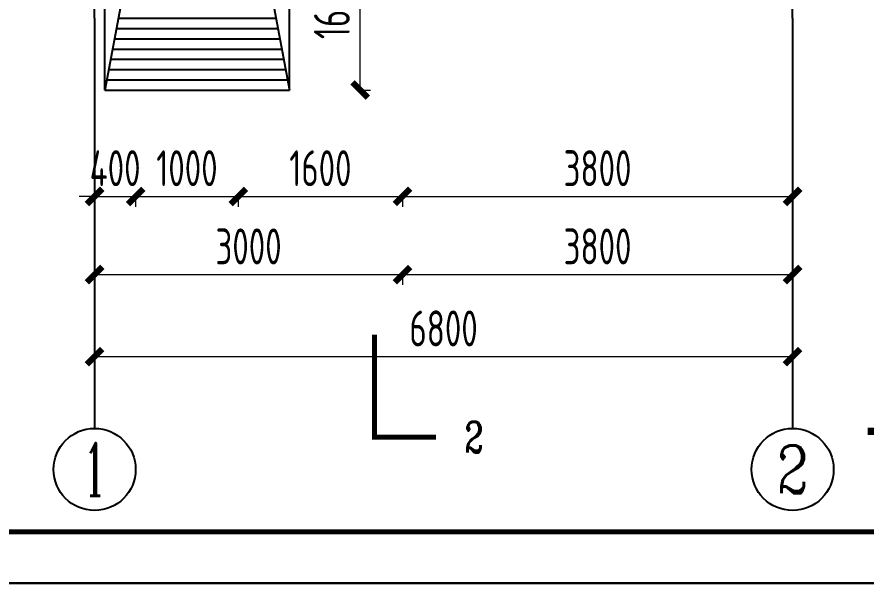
# Model space of a CAD drawing. Header units: millimetres. Extents: x 1742399 to 4898386, y 2481636 to 5226310.
# Drawn here: x 2088733 to 2097004, y 2656332 to 2661853 of the extents above; entities that cross this region are included whole.
import ezdxf
from ezdxf.enums import TextEntityAlignment as Align

# ---------------------------------------------------------------- set-up
doc = ezdxf.new("R2010")
doc.units = ezdxf.units.MM
doc.header["$LTSCALE"] = 1000
doc.linetypes.add('DOTE', pattern=[2.42, 2, -0.2, 0.02, -0.2])
for name, color, linetype in [('AXIS', 3, 'Continuous'), ('AXIS_TEXT', 7, 'Continuous'), ('DIM_SYMB', 3, 'Continuous'), ('DOTE', 1, 'DOTE'), ('PUB_DIM', 3, 'Continuous'), ('PUB_TITLE', 4, 'Continuous'), ('STAIR', 2, 'Continuous')]:
    doc.layers.add(name, color=color, linetype=linetype)
doc.styles.add('_TCH_AXIS', font='COMPLEX', dxfattribs={"bigfont": 'GBCBIG'})
doc.styles.add('_TCH_LABEL', font='COMPLEX', dxfattribs={"bigfont": 'GBCBIG'})
doc.styles.add('COMPLEX', font='COMPLEX')
doc.styles.add('TSSD_REIN_T3', font='tssdeng.shx', dxfattribs={"width": 0.7, "bigfont": 'hztxt.shx'})
doc.dimstyles.new('_TCH_ARCH&&100', dxfattribs={"dimtxt": 350, "dimasz": 150, "dimexe": 100, "dimexo": 200, "dimgap": 100, "dimtad": 1, "dimdec": 0, "dimzin": 0, "dimdsep": 46, "dimtxsty": 'TSSD_REIN_T3', "dimblk": 'ARCHTICK', "dimcen": 0.09, "dimclrt": 7, "dimazin": 2, "dimtfac": 1, "dimtdec": 0, "dimtix": 1, "dimtmove": 2, "dimatfit": 3, "dimfxl": 1, "dimfxlon": 1, "dimtolj": 1, "dimtzin": 0, "dimlwd": 18, "dimlwe": 18, "dimarcsym": 0})

# ---------------------------------------------------------------- blocks, each defined once
blk = doc.blocks.new('HAYJZ A3')
blk.add_lwpolyline([(4974.6, -403416.8), (46974.6, -403416.8), (46974.6, -433116.8), (4974.6, -433116.8), (4974.6, -403416.8)])
at = {"const_width": 50}
blk.add_lwpolyline([(7474.6, -403916.8), (46474.6, -403916.8), (46474.6, -432616.8), (7474.6, -432616.8), (7474.6, -403916.8)], dxfattribs=at)
at = {"layer": 'PUB_TITLE'}
blk.add_lwpolyline([(4974.6, -433116.8), (46974.6, -433116.8), (46974.6, -403416.8), (4974.6, -403416.8)], close=True, dxfattribs=at)
blk = doc.blocks.new('_AXISO')
blk.add_circle((0, 0), 0.5)
at = {"layer": 'AXIS_TEXT', "style": 'COMPLEX', "width": 1.041667}
blk.add_attdef('A', text='', height=0.56, dxfattribs=at).set_placement((-0.25, -0.28), (0.25, -0.28), align=Align.FIT)
blk = doc.blocks.new('_ArchTick')
at = {"color": 0, "linetype": 'ByBlock', "const_width": 0.4}
blk.add_lwpolyline([(-0.5, -0.5), (0.5, 0.5)], dxfattribs=at)
blk = doc.blocks.new('*D138')
at = {"layer": 'AXIS', "color": 0, "lineweight": 18, "transparency": 16777216}
for p, q in [((2089488.5, 2658541), (2089488.5, 2658440)), ((2089488.5, 2658540), (2096288.5, 2658540)), ((2096288.5, 2658541), (2096288.5, 2658440))]:
    blk.add_line(p, q, dxfattribs=at)
at = {"layer": 'Defpoints', "color": 0, "transparency": 16777216}
for p in [(2089488.5, 2661840), (2096288.5, 2661840), (2096288.5, 2658540)]:
    blk.add_point(p, dxfattribs=at)
at = {"layer": 'AXIS', "color": 0, "lineweight": 18, "transparency": 16777216, "xscale": 150, "yscale": 150, "zscale": 150, "rotation": 180}
blk.add_blockref('_ArchTick', (2089488.5, 2658540), dxfattribs=at)
at = {"layer": 'AXIS', "color": 0, "lineweight": 18, "transparency": 16777216, "xscale": 150, "yscale": 150, "zscale": 150}
blk.add_blockref('_ArchTick', (2096288.5, 2658540), dxfattribs=at)
at = {"layer": 'AXIS', "color": 7, "transparency": 16777216, "insert": (2092888.5, 2658815), "char_height": 350, "attachment_point": 5, "style": 'TSSD_REIN_T3'}
blk.add_mtext('\\A1;6800', dxfattribs=at)
blk = doc.blocks.new('*D139')
at = {"layer": 'AXIS', "color": 0, "lineweight": 18, "transparency": 16777216}
for p, q in [((2089488.5, 2659341), (2089488.5, 2659240)), ((2089488.5, 2659340), (2092488.5, 2659340)), ((2092488.5, 2659341), (2092488.5, 2659240))]:
    blk.add_line(p, q, dxfattribs=at)
at = {"layer": 'Defpoints', "color": 0, "transparency": 16777216}
for p in [(2089488.5, 2661840), (2092488.5, 2661840), (2092488.5, 2659340)]:
    blk.add_point(p, dxfattribs=at)
at = {"layer": 'AXIS', "color": 0, "lineweight": 18, "transparency": 16777216, "xscale": 150, "yscale": 150, "zscale": 150, "rotation": 180}
blk.add_blockref('_ArchTick', (2089488.5, 2659340), dxfattribs=at)
at = {"layer": 'AXIS', "color": 0, "lineweight": 18, "transparency": 16777216, "xscale": 150, "yscale": 150, "zscale": 150}
blk.add_blockref('_ArchTick', (2092488.5, 2659340), dxfattribs=at)
at = {"layer": 'AXIS', "color": 7, "transparency": 16777216, "insert": (2090988.5, 2659615), "char_height": 350, "attachment_point": 5, "style": 'TSSD_REIN_T3'}
blk.add_mtext('\\A1;3000', dxfattribs=at)
blk = doc.blocks.new('*D140')
at = {"layer": 'AXIS', "color": 0, "lineweight": 18, "transparency": 16777216}
for p, q in [((2092488.5, 2659341), (2092488.5, 2659240)), ((2092488.5, 2659340), (2096288.5, 2659340)), ((2096288.5, 2659341), (2096288.5, 2659240))]:
    blk.add_line(p, q, dxfattribs=at)
at = {"layer": 'Defpoints', "color": 0, "transparency": 16777216}
for p in [(2092488.5, 2661840), (2096288.5, 2661840), (2096288.5, 2659340)]:
    blk.add_point(p, dxfattribs=at)
at = {"layer": 'AXIS', "color": 0, "lineweight": 18, "transparency": 16777216, "xscale": 150, "yscale": 150, "zscale": 150, "rotation": 180}
blk.add_blockref('_ArchTick', (2092488.5, 2659340), dxfattribs=at)
at = {"layer": 'AXIS', "color": 0, "lineweight": 18, "transparency": 16777216, "xscale": 150, "yscale": 150, "zscale": 150}
blk.add_blockref('_ArchTick', (2096288.5, 2659340), dxfattribs=at)
at = {"layer": 'AXIS', "color": 7, "transparency": 16777216, "insert": (2094388.5, 2659615), "char_height": 350, "attachment_point": 5, "style": 'TSSD_REIN_T3'}
blk.add_mtext('\\A1;3800', dxfattribs=at)
blk = doc.blocks.new('*D161')
at = {"layer": 'Defpoints', "color": 0, "transparency": 16777216}
for p in [(2089488.5, 2661840), (2089888.5, 2661840), (2089888.5, 2660102.4)]:
    blk.add_point(p, dxfattribs=at)
at = {"layer": 'PUB_DIM', "color": 0, "lineweight": 18, "transparency": 16777216}
for p, q in [((2089488.5, 2660102.4), (2089338.5, 2660102.4)), ((2089488.5, 2660103.4), (2089488.5, 2660002.4)), ((2089488.5, 2660102.4), (2089888.5, 2660102.4)), ((2089888.5, 2660103.4), (2089888.5, 2660002.4)), ((2089888.5, 2660102.4), (2090038.5, 2660102.4))]:
    blk.add_line(p, q, dxfattribs=at)
at = {"layer": 'PUB_DIM', "color": 0, "lineweight": 18, "transparency": 16777216, "xscale": 150, "yscale": 150, "zscale": 150}
blk.add_blockref('_ArchTick', (2089488.5, 2660102.4), dxfattribs=at)
at = {"layer": 'PUB_DIM', "color": 0, "lineweight": 18, "transparency": 16777216, "xscale": 150, "yscale": 150, "zscale": 150, "rotation": 180}
blk.add_blockref('_ArchTick', (2089888.5, 2660102.4), dxfattribs=at)
at = {"layer": 'PUB_DIM', "color": 7, "transparency": 16777216, "insert": (2089688.5, 2660377.4), "char_height": 350, "attachment_point": 5, "style": 'TSSD_REIN_T3'}
blk.add_mtext('\\A1;400', dxfattribs=at)
blk = doc.blocks.new('*D162')
at = {"layer": 'Defpoints', "color": 0, "transparency": 16777216}
for p in [(2089888.5, 2661840), (2090888.5, 2661840), (2090888.5, 2660102.4)]:
    blk.add_point(p, dxfattribs=at)
at = {"layer": 'PUB_DIM', "color": 0, "lineweight": 18, "transparency": 16777216}
for p, q in [((2089888.5, 2660103.4), (2089888.5, 2660002.4)), ((2089888.5, 2660102.4), (2090888.5, 2660102.4)), ((2090888.5, 2660103.4), (2090888.5, 2660002.4))]:
    blk.add_line(p, q, dxfattribs=at)
at = {"layer": 'PUB_DIM', "color": 0, "lineweight": 18, "transparency": 16777216, "xscale": 150, "yscale": 150, "zscale": 150, "rotation": 180}
blk.add_blockref('_ArchTick', (2089888.5, 2660102.4), dxfattribs=at)
at = {"layer": 'PUB_DIM', "color": 0, "lineweight": 18, "transparency": 16777216, "xscale": 150, "yscale": 150, "zscale": 150}
blk.add_blockref('_ArchTick', (2090888.5, 2660102.4), dxfattribs=at)
at = {"layer": 'PUB_DIM', "color": 7, "transparency": 16777216, "insert": (2090388.5, 2660377.4), "char_height": 350, "attachment_point": 5, "style": 'TSSD_REIN_T3'}
blk.add_mtext('\\A1;1000', dxfattribs=at)
blk = doc.blocks.new('*D163')
at = {"layer": 'Defpoints', "color": 0, "transparency": 16777216}
for p in [(2090888.5, 2661840), (2092488.5, 2661840), (2092488.5, 2660102.4)]:
    blk.add_point(p, dxfattribs=at)
at = {"layer": 'PUB_DIM', "color": 0, "lineweight": 18, "transparency": 16777216}
for p, q in [((2090888.5, 2660103.4), (2090888.5, 2660002.4)), ((2090888.5, 2660102.4), (2092488.5, 2660102.4)), ((2092488.5, 2660103.4), (2092488.5, 2660002.4))]:
    blk.add_line(p, q, dxfattribs=at)
at = {"layer": 'PUB_DIM', "color": 0, "lineweight": 18, "transparency": 16777216, "xscale": 150, "yscale": 150, "zscale": 150, "rotation": 180}
blk.add_blockref('_ArchTick', (2090888.5, 2660102.4), dxfattribs=at)
at = {"layer": 'PUB_DIM', "color": 0, "lineweight": 18, "transparency": 16777216, "xscale": 150, "yscale": 150, "zscale": 150}
blk.add_blockref('_ArchTick', (2092488.5, 2660102.4), dxfattribs=at)
at = {"layer": 'PUB_DIM', "color": 7, "transparency": 16777216, "insert": (2091688.5, 2660377.4), "char_height": 350, "attachment_point": 5, "style": 'TSSD_REIN_T3'}
blk.add_mtext('\\A1;1600', dxfattribs=at)
blk = doc.blocks.new('*D164')
at = {"layer": 'Defpoints', "color": 0, "transparency": 16777216}
for p in [(2092488.5, 2661840), (2096288.5, 2661840), (2096288.5, 2660102.4)]:
    blk.add_point(p, dxfattribs=at)
at = {"layer": 'PUB_DIM', "color": 0, "lineweight": 18, "transparency": 16777216}
for p, q in [((2092488.5, 2660103.4), (2092488.5, 2660002.4)), ((2092488.5, 2660102.4), (2096288.5, 2660102.4)), ((2096288.5, 2660103.4), (2096288.5, 2660002.4))]:
    blk.add_line(p, q, dxfattribs=at)
at = {"layer": 'PUB_DIM', "color": 0, "lineweight": 18, "transparency": 16777216, "xscale": 150, "yscale": 150, "zscale": 150, "rotation": 180}
blk.add_blockref('_ArchTick', (2092488.5, 2660102.4), dxfattribs=at)
at = {"layer": 'PUB_DIM', "color": 0, "lineweight": 18, "transparency": 16777216, "xscale": 150, "yscale": 150, "zscale": 150}
blk.add_blockref('_ArchTick', (2096288.5, 2660102.4), dxfattribs=at)
at = {"layer": 'PUB_DIM', "color": 7, "transparency": 16777216, "insert": (2094388.5, 2660377.4), "char_height": 350, "attachment_point": 5, "style": 'TSSD_REIN_T3'}
blk.add_mtext('\\A1;3800', dxfattribs=at)
blk = doc.blocks.new('*D427')
at = {"layer": 'Defpoints', "color": 0, "transparency": 16777216}
for p in [(2091388.5, 2662740), (2092075.1, 2662740), (2091388.5, 2661140)]:
    blk.add_point(p, dxfattribs=at)
at = {"layer": 'PUB_DIM', "color": 0, "lineweight": 18, "transparency": 16777216}
for p, q in [((2092074.1, 2662740), (2092175.1, 2662740)), ((2092075.1, 2661140), (2092075.1, 2662740)), ((2092074.1, 2661140), (2092175.1, 2661140))]:
    blk.add_line(p, q, dxfattribs=at)
at = {"layer": 'PUB_DIM', "color": 0, "lineweight": 18, "transparency": 16777216, "xscale": 150, "yscale": 150, "zscale": 150}
for p, rotation in [((2092075.1, 2662740), 90), ((2092075.1, 2661140), 270)]:
    blk.add_blockref('_ArchTick', p, dxfattribs=dict(at, rotation=rotation))
at = {"layer": 'PUB_DIM', "color": 7, "transparency": 16777216, "insert": (2091800.1, 2661940), "char_height": 350, "attachment_point": 5, "rotation": 90, "style": 'TSSD_REIN_T3'}
blk.add_mtext('\\A1;1600', dxfattribs=at)

msp = doc.modelspace()

# ---------------------------------------------------------------- linework, layer by layer
at = {"layer": 'AXIS'}
for p, q in [((2089488.5, 2661840), (2089488.5, 2657840)), ((2096288.5, 2661840), (2096288.5, 2657840))]:
    msp.add_line(p, q, dxfattribs=at)
at = {"layer": 'DIM_SYMB'}
for points, const_width in [([(2092215.3, 2658755.5), (2092215.3, 2657755.5), (2092815.3, 2657755.5)], 50), ([(2097019.7, 2657811), (2103916.2, 2657811)], 70)]:
    msp.add_lwpolyline(points, dxfattribs=dict(at, const_width=const_width))
at = {"layer": 'DOTE'}
for p, q in [((2089488.5, 2661840), (2089488.5, 2681540)), ((2096288.5, 2661840), (2096288.5, 2681540))]:
    msp.add_line(p, q, dxfattribs=at)
at = {"layer": 'STAIR'}
for p, q in [((2089588.5, 2661140), (2089588.5, 2662740)), ((2089888.5, 2662740), (2089588.5, 2661140)), ((2091088.5, 2662740), (2091388.5, 2661140)), ((2091388.5, 2661140), (2091388.5, 2662740)), ((2089719.7, 2661840), (2091257.2, 2661840)), ((2089701, 2661740), (2091276, 2661740)), ((2089682.2, 2661640), (2091294.7, 2661640)), ((2089663.5, 2661540), (2091313.5, 2661540)), ((2089644.7, 2661440), (2091332.2, 2661440)), ((2089626, 2661340), (2091351, 2661340)), ((2089607.2, 2661240), (2091369.7, 2661240)), ((2089588.5, 2661140), (2091388.5, 2661140))]:
    msp.add_line(p, q, dxfattribs=at)

# ---------------------------------------------------------------- block references
msp.add_blockref('HAYJZ A3', (2070308.5, 3089449))
at = {"layer": 'AXIS'}
ref = msp.add_blockref('_AXISO', (2089488.5, 2657440), dxfattribs=dict(at, xscale=800, yscale=800, zscale=800))
ref.add_attrib('A', '1', dxfattribs={"layer": 'AXIS_TEXT', "height": 514.7, "style": '_TCH_AXIS'}).set_placement((2089378.2, 2657182.7), (2089598.8, 2657182.7), align=Align.FIT)
ref = msp.add_blockref('_AXISO', (2096288.5, 2657440), dxfattribs=dict(at, xscale=800, yscale=800, zscale=800))
ref.add_attrib('A', '2', dxfattribs={"layer": 'AXIS_TEXT', "height": 465.9, "style": '_TCH_AXIS'}).set_placement((2096133.1, 2657207), (2096443.8, 2657207), align=Align.FIT)

# ---------------------------------------------------------------- texts
at = {"layer": 'DIM_SYMB', "color": 7, "style": '_TCH_LABEL', "width": 0.705882}
msp.add_text('2', height=297.5, dxfattribs=at).set_placement((2093095.3, 2657606.8))

# ---------------------------------------------------------------- dimensions: what is measured, and where the dimension line sits
at = {"layer": 'AXIS'}
for p1, p2, distance, picture, middle in [((2089488.5, 2661840), (2096288.5, 2661840), -3300, '*D138', (2092888.5, 2658815)), ((2089488.5, 2661840), (2092488.5, 2661840), -2500, '*D139', (2090988.5, 2659615)), ((2092488.5, 2661840), (2096288.5, 2661840), -2500, '*D140', (2094388.5, 2659615))]:
    dim = msp.add_aligned_dim(p1=p1, p2=p2, distance=distance, dimstyle='_TCH_ARCH&&100', dxfattribs=at)
    dim.commit()
    dim.dimension.update_dxf_attribs({"geometry": picture, "text_midpoint": middle})
at = {"layer": 'PUB_DIM'}
for p1, p2, distance, picture, middle in [((2091388.5, 2661140), (2091388.5, 2662740), -686.7, '*D427', (2091800.1, 2661940)), ((2089488.5, 2661840), (2089888.5, 2661840), -1737.7, '*D161', (2089688.5, 2660377.4)), ((2089888.5, 2661840), (2090888.5, 2661840), -1737.7, '*D162', (2090388.5, 2660377.4)), ((2090888.5, 2661840), (2092488.5, 2661840), -1737.7, '*D163', (2091688.5, 2660377.4)), ((2092488.5, 2661840), (2096288.5, 2661840), -1737.7, '*D164', (2094388.5, 2660377.4))]:
    dim = msp.add_aligned_dim(p1=p1, p2=p2, distance=distance, dimstyle='_TCH_ARCH&&100', dxfattribs=at)
    dim.commit()
    dim.dimension.update_dxf_attribs({"geometry": picture, "text_midpoint": middle})

doc.saveas('drawing.dxf')
